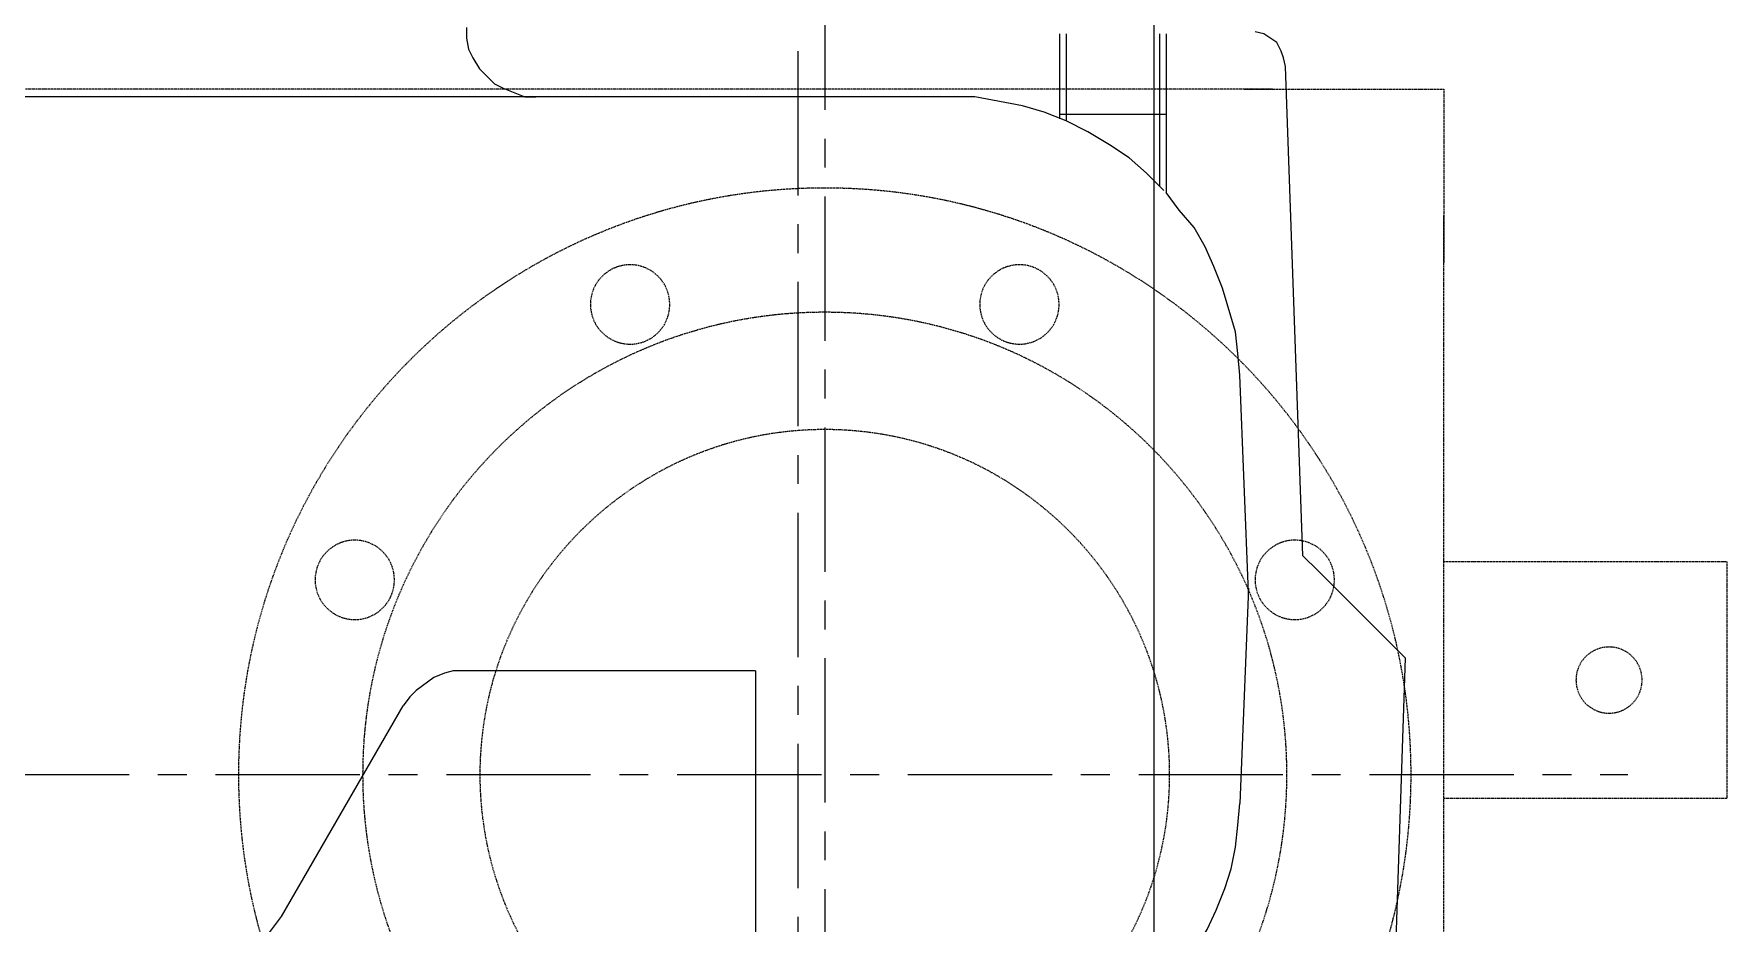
# Model space of a CAD drawing. Extents: x -3873 to 164127, y 7129 to 96529.
# Drawn here: x 54457.5 to 54830.3, y 32390.8 to 32586.4 of the extents above; entities that cross this region are included whole.
import ezdxf

# ---------------------------------------------------------------- set-up
doc = ezdxf.new("R2010")
doc.units = 0
for name, pattern in [('CENTER', [50.8, 31.75, -6.35, 6.35, -6.35]), ('DASHED', [0.2068, 0.1655, -0.0413]), ('HIDDEN', [9.525, 6.35, -3.175])]:
    doc.linetypes.add(name, pattern=pattern)
doc.layers.get('0').update_dxf_attribs({"linetype": 'CONTINUOUS'})
doc.layers.add('FLOORGUTTER', color=5, linetype='HIDDEN')
doc.layers.add('LAYOUT-KROMEKA', color=1, linetype='CONTINUOUS')

# ---------------------------------------------------------------- blocks, each defined once
blk = doc.blocks.new('bwk 5000-ust')
at = {"color": 1, "lineweight": 5}
for points in [[(-893.54, -91.36), (-893.54, -91.36), (-893.54, 91.36), (-893.54, 91.36)], [(-713.2, -35.4), (-713.2, -35.4), (-759.6, -62.18), (-759.6, -62.18)], [(-767.26, -139.68), (-767.26, -139.68), (-767.26, -75.58), (-767.26, -75.58)], [(-893.54, -182.73), (-893.54, -182.73), (-893.54, -91.36), (-893.54, -91.36)], [(-767.26, -139.68), (-767.26, -139.68), (-657.24, -139.68), (-657.24, -139.68)], [(-907.41, -206.64), (-907.41, -206.64), (-888.75, -206.64), (-888.75, -206.64)], [(-907.41, -208.08), (-907.41, -208.08), (-888.28, -208.08), (-888.28, -208.08)], [(-889.71, -230.08), (-889.71, -230.08), (-889.71, -206.64), (-889.71, -206.64)], [(-907.41, -228.65), (-907.41, -228.65), (-873.93, -228.65), (-873.93, -228.65)], [(-907.41, -230.08), (-907.41, -230.08), (-872.49, -230.08), (-872.49, -230.08)], [(-784.48, -248.26), (-784.48, -248.26), (-832.31, -246.34), (-832.31, -246.34)], [(-785.43, -248.26), (-785.43, -248.26), (-738.08, -246.34), (-738.08, -246.34)], [(-792.61, -260.22), (-792.61, -260.22), (-900.23, -256.39), (-900.23, -256.39)], [(-792.61, -260.22), (-792.61, -260.22), (-789.26, -263.56), (-789.26, -263.56)], [(-789.26, -263.56), (-789.26, -263.56), (-770.13, -282.7), (-770.13, -282.7)], [(-770.13, -282.7), (-770.13, -282.7), (-654.85, -278.87), (-654.85, -278.87)]]:
    blk.add_open_spline(points, degree=3, dxfattribs=at)
for points, knots in [([(-705.07, -22), (-705.07, -22), (-705.55, -24.4), (-705.55, -24.4), (-705.55, -24.4), (-706.03, -26.31), (-706.03, -26.31), (-706.03, -26.31), (-706.99, -28.7), (-706.99, -28.7), (-706.99, -28.7), (-707.94, -30.61), (-707.94, -30.61), (-707.94, -30.61), (-709.38, -32.53), (-709.38, -32.53), (-709.38, -32.53), (-713.2, -35.4), (-713.2, -35.4)], [0, 0, 0, 0, 1, 1, 1, 2, 2, 2, 3, 3, 3, 4, 4, 4, 5, 5, 5, 6, 6, 6, 6]), ([(-767.26, -75.58), (-767.26, -75.58), (-767.26, -73.19), (-767.26, -73.19), (-767.26, -73.19), (-766.78, -71.27), (-766.78, -71.27), (-766.78, -71.27), (-765.82, -68.88), (-765.82, -68.88), (-765.82, -68.88), (-762.95, -65.05), (-762.95, -65.05), (-762.95, -65.05), (-761.52, -63.62), (-761.52, -63.62), (-761.52, -63.62), (-759.6, -62.18), (-759.6, -62.18)], [0, 0, 0, 0, 1, 1, 1, 2, 2, 2, 3, 3, 3, 4, 4, 4, 5, 5, 5, 6, 6, 6, 6]), ([(-908.84, -76.06), (-908.84, -76.06), (-906.45, -76.06), (-906.45, -76.06), (-906.45, -76.06), (-904.06, -76.53), (-904.06, -76.53), (-904.06, -76.53), (-902.15, -77.49), (-902.15, -77.49), (-902.15, -77.49), (-899.76, -78.93), (-899.76, -78.93), (-899.76, -78.93), (-896.41, -82.27), (-896.41, -82.27), (-896.41, -82.27), (-895.45, -84.19), (-895.45, -84.19), (-895.45, -84.19), (-893.54, -88.97), (-893.54, -88.97), (-893.54, -88.97), (-893.54, -91.36), (-893.54, -91.36)], [0, 0, 0, 0, 1, 1, 1, 2, 2, 2, 3, 3, 3, 4, 4, 4, 5, 5, 5, 6, 6, 6, 7, 7, 7, 8, 8, 8, 8]), ([(-888.28, -208.08), (-888.28, -208.08), (-890.19, -203.29), (-890.19, -203.29), (-890.19, -203.29), (-891.62, -198.51), (-891.62, -198.51), (-891.62, -198.51), (-893.54, -187.99), (-893.54, -187.99), (-893.54, -187.99), (-893.54, -182.73), (-893.54, -182.73)], [0, 0, 0, 0, 1, 1, 1, 2, 2, 2, 3, 3, 3, 4, 4, 4, 4]), ([(-872.97, -229.6), (-872.97, -229.6), (-876.8, -225.78), (-876.8, -225.78), (-876.8, -225.78), (-880.14, -221.95), (-880.14, -221.95), (-880.14, -221.95), (-883.01, -217.64), (-883.01, -217.64), (-883.01, -217.64), (-885.88, -212.86), (-885.88, -212.86), (-885.88, -212.86), (-888.28, -208.08), (-888.28, -208.08)], [0, 0, 0, 0, 1, 1, 1, 2, 2, 2, 3, 3, 3, 4, 4, 4, 5, 5, 5, 5]), ([(-832.31, -246.34), (-832.31, -246.34), (-837.09, -245.87), (-837.09, -245.87), (-837.09, -245.87), (-841.88, -245.39), (-841.88, -245.39), (-841.88, -245.39), (-851.44, -242.52), (-851.44, -242.52), (-851.44, -242.52), (-856.23, -240.6), (-856.23, -240.6), (-856.23, -240.6), (-860.53, -238.69), (-860.53, -238.69), (-860.53, -238.69), (-864.84, -236.3), (-864.84, -236.3), (-864.84, -236.3), (-868.66, -232.95), (-868.66, -232.95), (-868.66, -232.95), (-872.49, -230.08), (-872.49, -230.08)], [0, 0, 0, 0, 1, 1, 1, 2, 2, 2, 3, 3, 3, 4, 4, 4, 5, 5, 5, 6, 6, 6, 7, 7, 7, 8, 8, 8, 8]), ([(-695.03, -227.69), (-695.03, -227.69), (-698.85, -231.04), (-698.85, -231.04), (-698.85, -231.04), (-706.51, -236.78), (-706.51, -236.78), (-706.51, -236.78), (-710.33, -239.17), (-710.33, -239.17), (-710.33, -239.17), (-714.64, -241.08), (-714.64, -241.08), (-714.64, -241.08), (-719.42, -243), (-719.42, -243), (-719.42, -243), (-723.73, -244.43), (-723.73, -244.43), (-723.73, -244.43), (-728.51, -245.39), (-728.51, -245.39), (-728.51, -245.39), (-733.29, -245.87), (-733.29, -245.87), (-733.29, -245.87), (-738.08, -246.34), (-738.08, -246.34)], [0, 0, 0, 0, 1, 1, 1, 2, 2, 2, 3, 3, 3, 4, 4, 4, 5, 5, 5, 6, 6, 6, 7, 7, 7, 8, 8, 8, 9, 9, 9, 9]), ([(-900.23, -256.39), (-900.23, -256.39), (-902.15, -255.91), (-902.15, -255.91), (-902.15, -255.91), (-903.58, -255.43), (-903.58, -255.43), (-903.58, -255.43), (-905.5, -254.48), (-905.5, -254.48), (-905.5, -254.48), (-907.41, -251.61), (-907.41, -251.61), (-907.41, -251.61), (-907.89, -249.69), (-907.89, -249.69)], [0, 0, 0, 0, 1, 1, 1, 2, 2, 2, 3, 3, 3, 4, 4, 4, 5, 5, 5, 5])]:
    blk.add_open_spline(points, degree=3, knots=knots, dxfattribs=at)
at = {"layer": 'FLOORGUTTER', "color": 1, "linetype": 'DASHED'}
for p, q in [((-895.24, -253.49), (-895.24, 488.8)), ((-895.24, -247.25), (-895.24, -291.2)), ((-895.24, -291.2), (-857.12, -291.2)), ((-115.24, -291.2), (-867.44, -291.2)), ((-791.24, -353.6), (-791.24, -291.2)), ((-739.24, -291.2), (-739.24, -353.6)), ((-739.24, -353.6), (-791.24, -353.6))]:
    blk.add_line(p, q, dxfattribs=at)
at = {"layer": 'FLOORGUTTER', "color": 1, "linetype": 'CENTER'}
for p, q in [((-744.44, 29.94), (-744.44, -331.76)), ((-973.24, -154.96), (-567.64, -154.96))]:
    blk.add_line(p, q, dxfattribs=at)
at = {"layer": 'FLOORGUTTER', "color": 1, "linetype": 'DASHED'}
for centre, radius in [((-744.44, -154.96), 129.06), ((-787.29, -51.5), 8.73), ((-744.44, -154.96), 101.73), ((-744.44, -154.96), 75.92), ((-847.89, -112.11), 8.73), ((-847.89, -197.81), 8.73), ((-787.29, -258.42), 8.73), ((-765.24, -327.6), 7.28)]:
    blk.add_circle(centre, radius, dxfattribs=at)
blk = doc.blocks.new('AP-56 ARTIK POMPASI')
at = {"layer": 'LAYOUT-KROMEKA', "ltscale": 10}
blk.add_line((225.59, 280.49), (225.59, 1267.38), dxfattribs=at)
at = {"layer": 'LAYOUT-KROMEKA', "linetype": 'CENTER'}
blk.add_line((147.18, 201.83), (147.18, 591.83), dxfattribs=at)
at = {"layer": 'LAYOUT-KROMEKA', "ltscale": 10, "rotation": 90}
blk.add_blockref('bwk 5000-ust', (-1.82, 1207.07), dxfattribs=at)

msp = doc.modelspace()

# ---------------------------------------------------------------- block references
at = {"layer": 'LAYOUT-KROMEKA', "color": 7, "ltscale": 50, "xscale": -1, "rotation": 180}
msp.add_blockref('AP-56 ARTIK POMPASI', (54478.49, 32886.08), dxfattribs=at)

doc.saveas('drawing.dxf')
